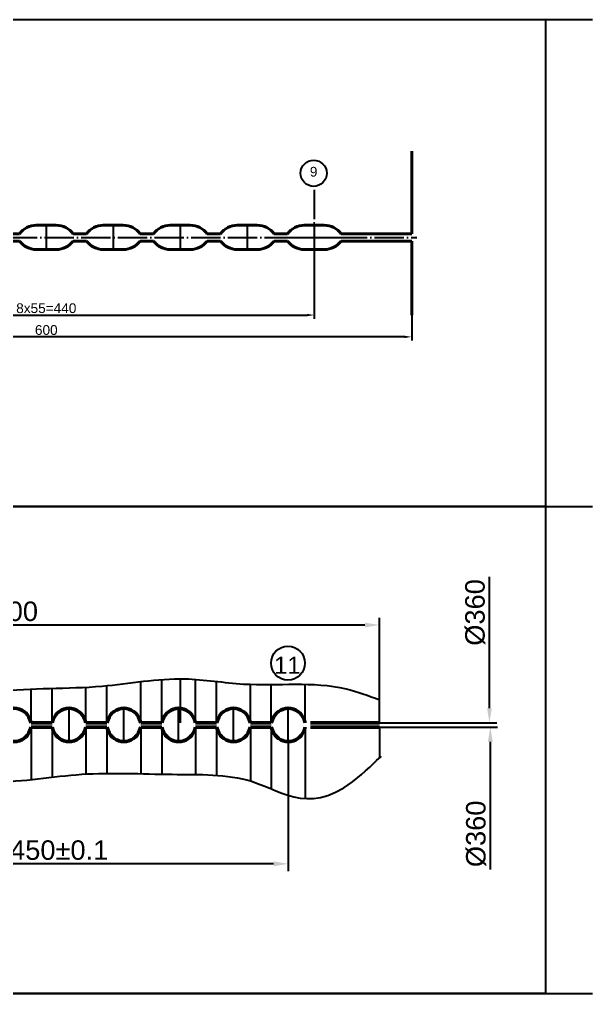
# Model space of a CAD drawing. Header units: millimetres. Extents: x 6647 to 33601, y -1887 to 8501.
# Drawn here: x 31525 to 31995, y 777 to 1577 of the extents above; entities that cross this region are included whole.
import ezdxf

# ---------------------------------------------------------------- set-up
doc = ezdxf.new("R2010")
doc.units = ezdxf.units.MM
doc.linetypes.add('ACAD_ISO04W100', pattern=[30, 24, -3, 0, -3])
for name, color, linetype, lineweight in [('Main', 1, 'Continuous', 40), ('контурная', 7, 'Continuous', 50), ('осевые', 4, 'ACAD_ISO04W100', 25), ('тонкая', 7, 'Continuous', 25), ('тонкий', 7, 'Continuous', 20)]:
    doc.layers.add(name, color=color, linetype=linetype, lineweight=lineweight)
doc.layers.add('осевая', color=4, linetype='Continuous')
doc.styles.add('s4v4', font='ARIAL.TTF', dxfattribs={"height": 16})
doc.styles.get("Standard").update_dxf_attribs({"font": 'ARIAL.TTF'})
doc.dimstyles.new('s2v4', dxfattribs={"dimtxt": 8, "dimasz": 6, "dimexe": 3, "dimexo": 0, "dimgap": 1.5, "dimtad": 1, "dimtxsty": 'Standard', "dimcen": 2.5, "dimadec": 0, "dimazin": 0, "dimtfac": 1, "dimtmove": 0, "dimatfit": 3, "dimfxl": 1, "dimarcsym": 0})
doc.dimstyles.new('s4v4', dxfattribs={"dimtxt": 16, "dimasz": 12, "dimexe": 6, "dimexo": 0, "dimgap": 3, "dimtad": 1, "dimtxsty": 'Standard', "dimcen": 2.5, "dimadec": 0, "dimazin": 0, "dimtfac": 1, "dimtmove": 0, "dimatfit": 3, "dimfxl": 1, "dimarcsym": 0})

# ---------------------------------------------------------------- blocks, each defined once
blk = doc.blocks.new('*D322')
at = {"layer": 'Defpoints', "color": 0, "transparency": 16777216}
for p in [(31766.65, 1388.95), (31326.65, 1345.34), (31766.65, 1334.57)]:
    blk.add_point(p, dxfattribs=at)
at = {"layer": 'тонкий', "color": 0, "lineweight": -2, "transparency": 16777216}
for p, q in [((31766.65, 1388.95), (31766.65, 1331.57)), ((31326.65, 1345.34), (31326.65, 1331.57)), ((31332.65, 1334.57), (31760.65, 1334.57))]:
    blk.add_line(p, q, dxfattribs=at)
at = {"layer": 'тонкий', "color": 0, "transparency": 16777216}
for points in [[(31332.65, 1335.57), (31332.65, 1333.57), (31326.65, 1334.57)], [(31760.65, 1335.57), (31760.65, 1333.57), (31766.65, 1334.57)]]:
    blk.add_solid(points, dxfattribs=at)
at = {"layer": 'тонкий', "color": 0, "transparency": 16777216, "insert": (31546.65, 1340.16), "char_height": 8, "attachment_point": 5}
blk.add_mtext('8x55=440', dxfattribs=at)
blk = doc.blocks.new('*D323')
at = {"layer": 'Defpoints', "color": 0, "transparency": 16777216}
for p in [(31246.65, 1334.4), (31846.65, 1334.4), (31246.65, 1316.65)]:
    blk.add_point(p, dxfattribs=at)
at = {"layer": 'тонкий', "color": 0, "lineweight": -2, "transparency": 16777216}
for p, q in [((31246.65, 1334.4), (31246.65, 1313.65)), ((31846.65, 1334.4), (31846.65, 1313.65)), ((31840.65, 1316.65), (31252.65, 1316.65))]:
    blk.add_line(p, q, dxfattribs=at)
at = {"layer": 'тонкий', "color": 0, "transparency": 16777216}
for points in [[(31252.65, 1317.65), (31252.65, 1315.65), (31246.65, 1316.65)], [(31840.65, 1317.65), (31840.65, 1315.65), (31846.65, 1316.65)]]:
    blk.add_solid(points, dxfattribs=at)
at = {"layer": 'тонкий', "color": 0, "transparency": 16777216, "insert": (31546.65, 1322.24), "char_height": 8, "attachment_point": 5}
blk.add_mtext('600', dxfattribs=at)
blk = doc.blocks.new('*D348')
at = {"layer": 'Defpoints', "color": 0, "transparency": 16777216}
for p in [(31870.21, 1048.97), (31910.47, 1048.97), (31820.21, 999.7)]:
    blk.add_point(p, dxfattribs=at)
at = {"layer": 'тонкая', "color": 0, "lineweight": -2, "transparency": 16777216}
for p, q in [((31910.47, 1048.97), (31910.47, 1119.67)), ((31910.47, 1011.7), (31910.47, 1048.97)), ((31820.21, 999.7), (31916.47, 999.7))]:
    blk.add_line(p, q, dxfattribs=at)
at = {"layer": 'тонкая', "color": 0, "transparency": 16777216}
blk.add_solid([(31908.47, 1011.7), (31912.47, 1011.7), (31910.47, 999.7)], dxfattribs=at)
at = {"layer": 'тонкая', "color": 0, "transparency": 16777216, "insert": (31898.86, 1090.32), "char_height": 16, "attachment_point": 5, "rotation": 90}
blk.add_mtext('%%C360', dxfattribs=at)
blk = doc.blocks.new('_None')
blk = doc.blocks.new('*D349')
at = {"layer": 'Defpoints', "color": 0, "transparency": 16777216}
for p in [(31820.21, 996.1), (31870.21, 949.83), (31911.18, 949.83)]:
    blk.add_point(p, dxfattribs=at)
at = {"layer": 'тонкая', "color": 0, "lineweight": -2, "transparency": 16777216}
for p, q in [((31820.21, 996.1), (31917.18, 996.1)), ((31911.18, 984.1), (31911.18, 949.83)), ((31911.18, 949.83), (31911.18, 879.13))]:
    blk.add_line(p, q, dxfattribs=at)
at = {"layer": 'тонкая', "color": 0, "transparency": 16777216}
blk.add_solid([(31909.18, 984.1), (31913.18, 984.1), (31911.18, 996.1)], dxfattribs=at)
at = {"layer": 'тонкая', "color": 0, "transparency": 16777216, "insert": (31899.56, 908.48), "char_height": 16, "attachment_point": 5, "rotation": 90}
blk.add_mtext('%%C360', dxfattribs=at)
blk = doc.blocks.new('*D350')
at = {"layer": 'Defpoints', "color": 0, "transparency": 16777216}
for p in [(31220.21, 1079.98), (31220.21, 1018.5), (31820.21, 1018.5)]:
    blk.add_point(p, dxfattribs=at)
at = {"layer": 'тонкая', "color": 0, "lineweight": -2, "transparency": 16777216}
for p, q in [((31220.21, 1018.5), (31220.21, 1085.98)), ((31820.21, 1018.5), (31820.21, 1085.98)), ((31808.21, 1079.98), (31232.21, 1079.98))]:
    blk.add_line(p, q, dxfattribs=at)
at = {"layer": 'тонкая', "color": 0, "transparency": 16777216}
for points in [[(31232.21, 1081.98), (31232.21, 1077.98), (31220.21, 1079.98)], [(31808.21, 1081.98), (31808.21, 1077.98), (31820.21, 1079.98)]]:
    blk.add_solid(points, dxfattribs=at)
at = {"layer": 'тонкая', "color": 0, "transparency": 16777216, "insert": (31521.2, 1091.15), "char_height": 16, "attachment_point": 5}
blk.add_mtext('600', dxfattribs=at)
blk = doc.blocks.new('*D347')
at = {"layer": 'Defpoints', "color": 0, "transparency": 16777216}
for p in [(31745.32, 983.57), (31295.21, 907.29), (31295.21, 883.86)]:
    blk.add_point(p, dxfattribs=at)
at = {"layer": 'тонкая', "color": 0, "lineweight": -2, "transparency": 16777216}
for p, q in [((31745.32, 983.57), (31745.32, 877.86)), ((31295.21, 907.29), (31295.21, 877.86)), ((31733.32, 883.86), (31307.21, 883.86))]:
    blk.add_line(p, q, dxfattribs=at)
at = {"layer": 'тонкая', "color": 0, "transparency": 16777216}
for points in [[(31307.21, 885.86), (31307.21, 881.86), (31295.21, 883.86)], [(31733.32, 885.86), (31733.32, 881.86), (31745.32, 883.86)]]:
    blk.add_solid(points, dxfattribs=at)
at = {"layer": 'тонкая', "color": 0, "transparency": 16777216, "insert": (31520.27, 895.03), "char_height": 16, "attachment_point": 5}
blk.add_mtext('45x10=450%%P0.1', dxfattribs=at)

msp = doc.modelspace()

# ---------------------------------------------------------------- linework, layer by layer
at = {"lineweight": 40}
for p, q in [((31846.6463, 1401.3546), (31846.6463, 1469.2054)), ((31524.6485, 1401.3546), (31513.644, 1401.3546)), ((31579.6485, 1401.3546), (31568.644, 1401.3546)), ((31634.6485, 1401.3546), (31623.644, 1401.3546)), ((31689.6485, 1401.3546), (31678.644, 1401.3546)), ((31744.6485, 1401.3546), (31733.644, 1401.3546)), ((31846.6463, 1401.3546), (31788.644, 1401.3546)), ((31524.6485, 1395.3546), (31513.644, 1395.3546)), ((31579.6485, 1395.3546), (31568.644, 1395.3546)), ((31634.6485, 1395.3546), (31623.644, 1395.3546)), ((31689.6485, 1395.3546), (31678.644, 1395.3546)), ((31744.6485, 1395.3546), (31733.644, 1395.3546)), ((31846.6463, 1395.3546), (31788.644, 1395.3546)), ((31846.6463, 1395.3546), (31846.6463, 1334.3982))]:
    msp.add_line(p, q, dxfattribs=at)
at = {"color": 2}
for points in [[(30922.3066, 1177.3361), (30922.3066, 1577.3361), (31956.5728, 1577.3361), (31956.5728, 1177.3361), (30922.3066, 1177.3361), (30922.3066, 1577.3361)], [(30960.819, 1577.3361), (31995.0852, 1577.3361)], [(30922.3066, 777.3361), (30922.3066, 1177.3361), (31956.5728, 1177.3361), (31956.5728, 777.3361), (30922.3066, 777.3361), (30922.3066, 1177.3361)], [(30960.819, 1177.3361), (31995.0852, 1177.3361)], [(30960.819, 1177.3361), (31995.0852, 1177.3361)], [(30960.819, 1177.3361), (31995.0852, 1177.3361)], [(30960.819, 1177.3361), (31995.0852, 1177.3361)], [(30960.819, 1177.3361), (31995.0852, 1177.3361)], [(30960.819, 1177.3361), (31995.0852, 1177.3361)], [(30960.819, 1177.3361), (31995.0852, 1177.3361)], [(30960.819, 777.3361), (31995.0852, 777.3361)], [(30960.819, 777.3361), (31995.0852, 777.3361)], [(30960.819, 777.3361), (31995.0852, 777.3361)], [(30960.819, 777.3361), (31995.0852, 777.3361)], [(30960.819, 777.3361), (31995.0852, 777.3361)], [(30960.819, 777.3361), (31995.0852, 777.3361)], [(30960.819, 777.3361), (31995.0852, 777.3361)], [(30960.819, 777.3361), (31995.0852, 777.3361)]]:
    msp.add_lwpolyline(points, dxfattribs=at)
msp.add_circle((31766.1391, 1451.0321), 10.7536)
at = {"layer": 'Main'}
for p, q in [((31538.3963, 1408.3546), (31554.8963, 1408.3546)), ((31593.3963, 1408.3546), (31609.8963, 1408.3546)), ((31648.3963, 1408.3546), (31664.8963, 1408.3546)), ((31703.3963, 1408.3546), (31719.8963, 1408.3546)), ((31758.3963, 1408.3546), (31774.8963, 1408.3546)), ((31571.3286, 1401.3546), (31568.644, 1401.3546)), ((31681.3286, 1401.3546), (31678.644, 1401.3546)), ((31571.3286, 1395.3546), (31568.644, 1395.3546)), ((31681.3286, 1395.3546), (31678.644, 1395.3546)), ((31538.3963, 1388.3546), (31554.8963, 1388.3546)), ((31593.3963, 1388.3546), (31609.8963, 1388.3546)), ((31648.3963, 1388.3546), (31664.8963, 1388.3546)), ((31703.3963, 1388.3546), (31719.8963, 1388.3546)), ((31758.3963, 1388.3546), (31774.8963, 1388.3546))]:
    msp.add_line(p, q, dxfattribs=at)
for centre, start, end in [((31538.3963, 1391.3546), 90, 143.9681209), ((31554.8963, 1391.3546), 36.0318791, 90), ((31593.3963, 1391.3546), 90, 143.9681209), ((31609.8963, 1391.3546), 36.0318791, 90), ((31648.3963, 1391.3546), 90, 143.9681209), ((31664.8963, 1391.3546), 36.0318791, 90), ((31703.3963, 1391.3546), 90, 143.9681209), ((31719.8963, 1391.3546), 36.0318791, 90), ((31758.3963, 1391.3546), 90, 143.9681209), ((31774.8963, 1391.3546), 36.0318791, 90), ((31538.3963, 1405.3546), 216.0318791, 270), ((31554.8963, 1405.3546), 270, 323.9681209), ((31593.3963, 1405.3546), 216.0318791, 270), ((31609.8963, 1405.3546), 270, 323.9681209), ((31648.3963, 1405.3546), 216.0318791, 270), ((31664.8963, 1405.3546), 270, 323.9681209), ((31703.3963, 1405.3546), 216.0318791, 270), ((31719.8963, 1405.3546), 270, 323.9681209), ((31758.3963, 1405.3546), 216.0318791, 270), ((31774.8963, 1405.3546), 270, 323.9681209)]:
    msp.add_arc(centre, 17, start, end, dxfattribs=at)
at = {"layer": 'контурная'}
for p, q in [((31534.2449, 999.6998), (31533.2303, 1002.4874)), ((31551.3976, 999.6998), (31552.4122, 1002.4874)), ((31579.2449, 999.6998), (31578.2303, 1002.4874)), ((31596.3976, 999.6998), (31597.4122, 1002.4874)), ((31624.2449, 999.6998), (31623.2303, 1002.4874)), ((31641.3976, 999.6998), (31642.4122, 1002.4874)), ((31669.2449, 999.6998), (31668.2303, 1002.4874)), ((31686.3976, 999.6998), (31687.4122, 1002.4874)), ((31714.2449, 999.6998), (31713.2303, 1002.4874)), ((31731.3976, 999.6998), (31732.4122, 1002.4874)), ((31759.2449, 999.6998), (31758.2303, 1002.4874)), ((31534.2449, 996.0998), (31533.2303, 993.3121)), ((31534.2449, 999.6998), (31551.3976, 999.6998)), ((31534.2449, 996.0998), (31551.3976, 996.0998)), ((31551.3976, 996.0998), (31552.4122, 993.3121)), ((31579.2449, 996.0998), (31578.2303, 993.3121)), ((31579.2449, 999.6998), (31596.3976, 999.6998)), ((31579.2449, 996.0998), (31596.3976, 996.0998)), ((31596.3976, 996.0998), (31597.4122, 993.3121)), ((31624.2449, 996.0998), (31623.2303, 993.3121)), ((31624.2449, 999.6998), (31641.3976, 999.6998)), ((31624.2449, 996.0998), (31641.3976, 996.0998)), ((31641.3976, 996.0998), (31642.4122, 993.3121)), ((31669.2449, 996.0998), (31668.2303, 993.3121)), ((31669.2449, 999.6998), (31686.3976, 999.6998)), ((31669.2449, 996.0998), (31686.3976, 996.0998)), ((31686.3976, 996.0998), (31687.4122, 993.3121)), ((31714.2449, 996.0998), (31713.2303, 993.3121)), ((31714.2449, 999.6998), (31731.3976, 999.6998)), ((31714.2449, 996.0998), (31731.3976, 996.0998)), ((31731.3976, 996.0998), (31732.4122, 993.3121)), ((31759.2449, 996.0998), (31758.2303, 993.3121)), ((31763.6351, 999.6998), (31820.2114, 999.6998)), ((31763.6351, 996.0998), (31820.2114, 996.0998)), ((31770.6351, 999.6998), (31785.7877, 999.6998)), ((31770.6351, 996.0998), (31785.7877, 996.0998))]:
    msp.add_line(p, q, dxfattribs=at)
for centre, start, end in [((31520.3212, 997.8998), 19.5643782, 160.4356218), ((31565.3212, 997.8998), 19.5643782, 160.4356218), ((31610.3212, 997.8998), 19.5643782, 160.4356218), ((31655.3212, 997.8998), 19.5643782, 160.4356218), ((31700.3212, 997.8998), 19.5643782, 160.4356218), ((31745.3212, 997.8998), 19.5643782, 160.4356218), ((31520.3212, 997.8998), 199.5643782, 340.4356218), ((31565.3212, 997.8998), 199.5643782, 340.4356218), ((31610.3212, 997.8998), 199.5643782, 340.4356218), ((31655.3212, 997.8998), 199.5643782, 340.4356218), ((31700.3212, 997.8998), 199.5643782, 340.4356218), ((31745.3212, 997.8998), 199.5643782, 340.4356218)]:
    msp.add_arc(centre, 13.7, start, end, dxfattribs=at)
at = {"layer": 'осевая', "lineweight": 25}
for p, q in [((31546.6463, 1407.3546), (31546.6463, 1389.3546)), ((31601.6463, 1407.3546), (31601.6463, 1389.3546)), ((31656.6463, 1407.3546), (31656.6463, 1389.3546)), ((31711.6463, 1407.3546), (31711.6463, 1389.3546)), ((31766.6463, 1407.3546), (31766.6463, 1389.3546))]:
    msp.add_line(p, q, dxfattribs=at)
at = {"layer": 'осевая'}
for p, q in [((31565.3212, 986.2025), (31565.3212, 1010.9148)), ((31565.3212, 983.5745), (31565.3212, 1008.2868)), ((31610.3212, 986.2025), (31610.3212, 1010.9148)), ((31610.3212, 983.5745), (31610.3212, 1008.2868)), ((31655.3212, 986.2025), (31655.3212, 1010.9148)), ((31655.3212, 983.5745), (31655.3212, 1008.2868)), ((31700.3212, 986.2025), (31700.3212, 1010.9148)), ((31700.3212, 983.5745), (31700.3212, 1008.2868)), ((31745.3212, 986.2025), (31745.3212, 1010.9148)), ((31745.3212, 983.5745), (31745.3212, 1008.2868))]:
    msp.add_line(p, q, dxfattribs=at)
at = {"layer": 'осевые'}
for p, q in [((31766.6463, 1437.2859), (31766.6463, 1388.9546)), ((31546.6463, 1408.2547), (31546.6463, 1388.9546)), ((31546.6463, 1408.2547), (31546.6463, 1388.9546)), ((31601.6463, 1408.2547), (31601.6463, 1388.9546)), ((31656.6463, 1408.2547), (31656.6463, 1388.9546)), ((31656.6463, 1408.2547), (31656.6463, 1388.9546)), ((31711.6463, 1408.2547), (31711.6463, 1388.9546)), ((31766.6463, 1408.2547), (31766.6463, 1388.9546)), ((31766.6463, 1408.2547), (31766.6463, 1388.9546)), ((31244.2841, 1398.3546), (31850.8738, 1398.3546)), ((31735.9572, 1398.3546), (31809.5893, 1398.3546))]:
    msp.add_line(p, q, dxfattribs=at)
at = {"layer": 'тонкая'}
for p, q in [((31624.2449, 999.6998), (31624.2449, 1033.4898)), ((31641.3976, 999.6998), (31641.3976, 1035.2009)), ((31656.7877, 999.6998), (31656.7877, 1035.7775)), ((31669.2449, 999.6998), (31669.2449, 1035.3299)), ((31686.3976, 999.6998), (31686.3976, 1033.6546)), ((31534.2449, 999.6998), (31534.2449, 1027.4422)), ((31551.3976, 999.6998), (31551.3976, 1027.9794)), ((31579.2449, 999.6998), (31579.2449, 1028.923)), ((31596.3976, 999.6998), (31596.3976, 1030.2051)), ((31714.2449, 999.6998), (31714.2449, 1031.2777)), ((31731.3976, 999.6998), (31731.3976, 1031.1281)), ((31759.2449, 999.6998), (31759.2449, 1031.2691)), ((31820.2114, 999.6998), (31820.2114, 1018.4981)), ((31534.2449, 996.0998), (31534.2449, 953.0643)), ((31551.3976, 996.0998), (31551.3976, 955.0098)), ((31579.2449, 996.0998), (31579.2449, 957.5921)), ((31596.3976, 996.0998), (31596.3976, 958.1425)), ((31624.2449, 996.0998), (31624.2449, 957.8725)), ((31641.3976, 996.0998), (31641.3976, 957.5002)), ((31669.2449, 996.0998), (31669.2449, 957.2244)), ((31686.3976, 996.0998), (31686.3976, 956.5604)), ((31714.2449, 996.0998), (31714.2449, 952.5732)), ((31731.3976, 996.0998), (31731.3976, 945.4244)), ((31759.2449, 996.0998), (31759.2449, 937.4383)), ((31820.2114, 996.0998), (31820.2114, 970.5374))]:
    msp.add_line(p, q, dxfattribs=at)
msp.add_circle((31745.0722, 1048.6863), 13.9317, dxfattribs=at)
at = {"layer": 'тонкая', "start_tangent": (-0.99997708, 0.00677063)}
msp.add_spline([(31220.2114, 1023.2377), (31220.2114, 1035.2927), (31232.3706, 1025.2107), (31271.04, 1021.8275), (31350.0684, 1028.7416), (31416.5334, 1028.7416), (31459.0287, 1021.2486), (31506.4426, 1025.3967), (31592.4898, 1029.8383), (31660.2771, 1035.7689), (31708.6124, 1031.5401), (31792.7569, 1027.5845), (31820.2114, 1018.4981)], degree=3, dxfattribs=at)
at = {"layer": 'тонкая', "start_tangent": (-1, 0), "end_tangent": (-0.64278761, -0.76604444)}
msp.add_spline([(31220.2114, 972.5619), (31220.2114, 950.6938), (31225.4498, 965.3731), (31256.9106, 970.9205), (31281.0543, 966.6633), (31341.3071, 961.3918), (31432.73, 957.2793), (31503.6908, 951.071), (31575.7642, 957.3766), (31649.935, 957.3766), (31715.046, 951.6802), (31805.4444, 957.1705), (31820.2114, 970.5374)], degree=3, dxfattribs=at)

# ---------------------------------------------------------------- texts
at = {"insert": (31766.1371, 1452.2379), "char_height": 8, "attachment_point": 5}
msp.add_mtext('9', dxfattribs=at)
at = {"layer": 'тонкий', "style": 's4v4'}
msp.add_text('11', height=14, dxfattribs=at).set_placement((31733.7072, 1040.0015))

# ---------------------------------------------------------------- dimensions: what is measured, and where the dimension line sits
at = {"layer": 'тонкая'}
for base, p1, p2, picture, middle in [((31910.4724, 1048.9668), (31820.2114, 999.6998), (31870.2114, 1048.9668), '*D348', (31910.4724, 1090.3187)), ((31911.1801, 949.8311), (31820.2114, 996.0998), (31870.2114, 949.8311), '*D349', (31911.1801, 908.4791))]:
    dim = msp.add_linear_dim(base=base, p1=p1, p2=p2, angle=90, text='%%C360', dimstyle='s4v4', override={"dimblk2": 'None', "dimsah": 1, "dimse2": 1}, dxfattribs=at)
    dim.commit()
    dim.dimension.update_dxf_attribs({"geometry": picture, "text_midpoint": middle, "dimtype": 160})
dim = msp.add_linear_dim(base=(31220.2114, 1079.9839), p1=(31820.2114, 1018.4981), p2=(31220.2114, 1018.4981), dimstyle='s4v4', dxfattribs=at)
dim.commit()
dim.dimension.update_dxf_attribs({"geometry": '*D350', "text_midpoint": (31521.2041, 1079.9839), "dimtype": 160})
dim = msp.add_linear_dim(base=(31295.2114, 883.8579), p1=(31745.3212, 983.5745), p2=(31295.2114, 907.2889), text='45x10=<>%%P0.1', dimstyle='s4v4', override={"dimdec": 0}, dxfattribs=at)
dim.commit()
dim.dimension.update_dxf_attribs({"geometry": '*D347', "text_midpoint": (31520.2663, 895.0271)})
at = {"layer": 'тонкий'}
dim = msp.add_linear_dim(base=(31766.6463, 1334.5749), p1=(31326.6463, 1345.3376), p2=(31766.6463, 1388.9546), text='8x55=<>', dimstyle='s2v4', dxfattribs=at)
dim.commit()
dim.dimension.update_dxf_attribs({"geometry": '*D322', "text_midpoint": (31546.6463, 1340.1595)})
dim = msp.add_linear_dim(base=(31246.6463, 1316.655), p1=(31846.6463, 1334.3982), p2=(31246.6463, 1334.3982), dimstyle='s2v4', dxfattribs=at)
dim.commit()
dim.dimension.update_dxf_attribs({"geometry": '*D323', "text_midpoint": (31546.6463, 1322.2396)})

doc.saveas('drawing.dxf')
